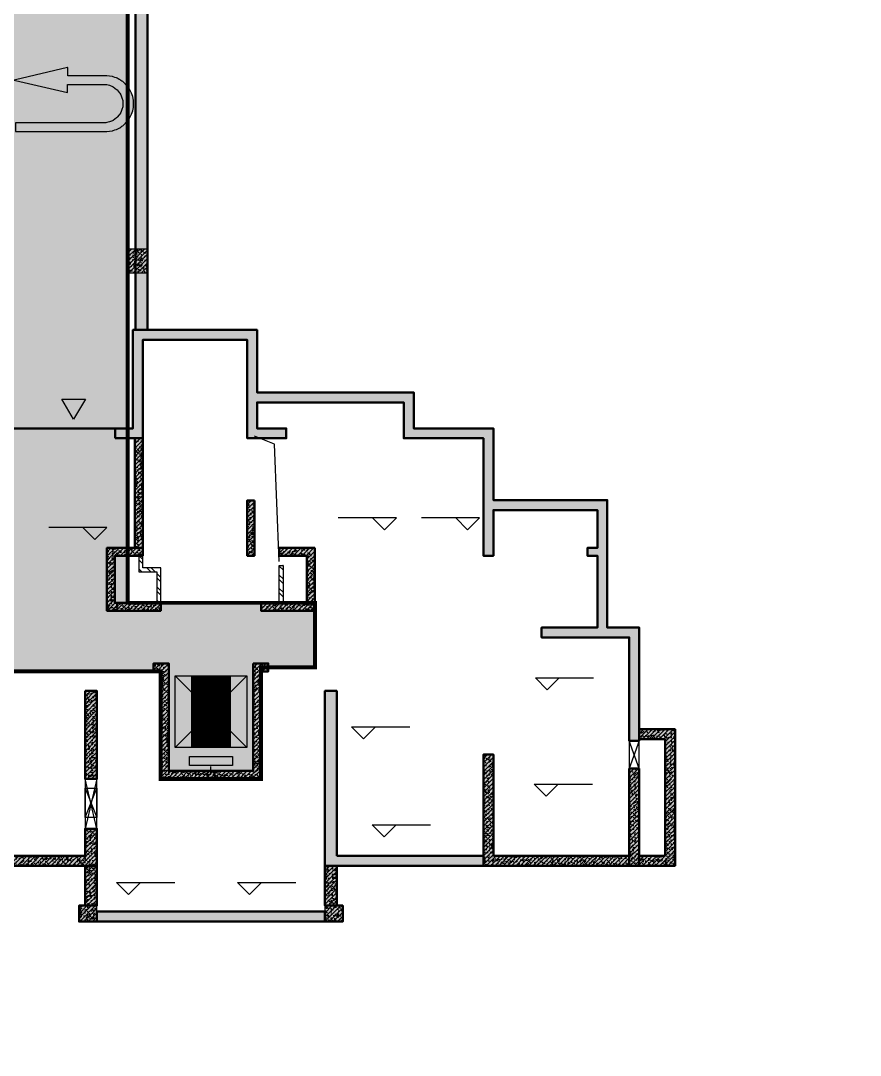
# Model space of a CAD drawing. Extents: x -1338203 to 1886333, y -530034 to 1031844.
# Drawn here: x 776032 to 797106, y 227491 to 253462 of the extents above; entities that cross this region are included whole.
import ezdxf

# ---------------------------------------------------------------- set-up
doc = ezdxf.new("R2010")
doc.units = 0
doc.header["$LTSCALE"] = 1000
doc.header["$MEASUREMENT"] = 0
for name, color, linetype in [('A-05-平面B1$0$0A-A-SYMB-ELEV', 150, 'Continuous'), ('A-05-平面B1$0$0A-O-HOLE', 52, 'Continuous'), ('A-125-交通核B1(5#6#)$0$0A-E-EVTR', 2, 'Continuous'), ('A-125-交通核B1(5#6#)$0$0A-O-HOLE', 52, 'Continuous'), ('A-FIRE', 7, 'Continuous'), ('p-a-core', 1, 'Continuous'), ('S-05-墙柱B1_1$0$0S-CC-LINE', 52, 'Continuous'), ('S-05-墙柱B1_1$0$0S-CW-HATCH', 251, 'Continuous'), ('S-05-墙柱B1_1$0$0S-CW-HATCH-UP', 251, 'Continuous'), ('S-05-墙柱B1_1$0$0S-S-HOLE', 55, 'Continuous'), ('S001地下一墙柱$0$0S-CW-HATCH', 251, 'Continuous'), ('S001地下一墙柱$0$0S-CW-HATCH-UP', 251, 'Continuous'), ('S001地下一墙柱$0$S001地下一墙柱$0$0S-CC-LINE', 52, 'Continuous'), ('S001地下一墙柱$0$S001地下一墙柱$0$0S-CW-HATCH', 251, 'Continuous'), ('S001地下一墙柱$0$S001地下一墙柱$0$0S-CW-HATCH-UP', 251, 'Continuous'), ('地面指向箭头', 7, 'Continuous')]:
    doc.layers.add(name, color=color, linetype=linetype)
for name, color, linetype, plot in [('A-05-平面B1$0$AAD-A-MARK', 6, 'Continuous', False), ('A-125-交通核B1(5#6#)$0$AAD-A-MARK', 6, 'Continuous', False), ('A05-125-交通核文字编号B1_镜像Y轴$0$AAD-A-MARK', 6, 'Continuous', False)]:
    doc.layers.add(name, color=color, linetype=linetype, plot=plot)
doc.layers.add('p-a-wall', color=7, linetype='Continuous', lineweight=50)
doc.layers.add('S-05-墙柱B1_1$0$0S-CW-LINE', color=7, linetype='Continuous', lineweight=50)
doc.layers.add('p-h-walkable', color=7, linetype='Continuous', lineweight=70, true_color=0xf0f0f0)
pattern_1 = [(45, (0, 0), (-168.38, 168.38), []), (45, (112.25, 0), (-168.38, 168.38), [])]
pattern_2 = [(45, (0, 0), (-53.03301, 53.03301), []), (50, (0, 0), (215.1781, -18.8256), [22.5, -247.5]), (355, (0, 0), (-41.6254, 225.6576), [18, -198]), (100.4514, (17.93, -1.57), (173.5528, 206.8319), [19.122, -210.3426]), (46.1842, (0, 60), (320.1723, -49.6557), [33.75, -371.25]), (96.6356, (26.68, 55.86), (280.3988, 292.2354), [28.683, -315.514]), (351.1842, (0, 60), (280.3986, 292.2356), [27, -297]), (21, (30, 45), (179.0721, -120.7857), [22.5, -247.5]), (326, (30, 45), (72.9946, 217.545), [18, -198]), (71.4514, (44.92, 34.93), (252.0668, 96.7591), [19.122, -210.3426]), (37.5, (0, 0), (3.64796, 99.86816), [0, -195.6, 0, -201, 0, -198.75]), (7.5, (0, 0), (78.92086, 118.3235), [0, -114.6, 0, -191.1, 0, -75.75]), (327.5, (-66.9, 0), (160.14673, -6.76646), [0, -75, 0, -234, 0, -310.5]), (317.5, (-96.9, 0), (174.95585, 30.0315), [0, -97.5, 0, -155.4, 0, -220.5])]
pattern_3 = [(45, (-3980472.66, 636368.834), (-53.0330086, 53.0330086), []), (50, (-3980472.66, 636368.83), (215.178055, -18.8256405), [22.5, -247.5]), (355, (-3980472.66, 636368.83), (-41.6254, 225.65764), [18, -198]), (100.4514, (-3980454.73, 636367.27), (173.552815, 206.831863), [19.122057, -210.342634]), (46.1842, (-3980472.66, 636428.83), (320.172315, -49.655704), [33.75, -371.25]), (96.6356, (-3980445.98, 636424.7), (280.398812, 292.235361), [28.683086, -315.5139]), (351.1842, (-3980472.66, 636428.83), (280.398584, 292.23558), [27, -297]), (21, (-3980442.66, 636413.83), (179.072116, -120.785667), [22.5, -247.5]), (326, (-3980442.66, 636413.83), (72.9946, 217.545014), [18, -198]), (71.4514, (-3980427.74, 636403.77), (252.066789, 96.759149), [19.122057, -210.342634]), (37.5, (-3980472.66, 636368.834), (3.6479566, 99.8681561), [0, -195.6, 0, -201, 0, -198.75]), (7.5, (-3980472.66, 636368.83), (78.9208612, 118.3235136), [0, -114.6, 0, -191.1, 0, -75.75]), (327.5, (-3980539.56, 636368.834), (160.1467309, -6.7664615), [0, -75, 0, -234, 0, -310.5]), (317.5, (-3980569.56, 636368.83), (174.955851, 30.0314947), [0, -97.5, 0, -155.4, 0, -220.5])]

# ---------------------------------------------------------------- blocks, each defined once
blk = doc.blocks.new('JTDT')
at = {"layer": 'A-FIRE'}
h = blk.add_hatch(color=251, dxfattribs=at)
h.dxf.hatch_style = 1
h.paths.add_polyline_path([(189165, 82916), (189162, 82988), (189159, 82988), (189147, 83060), (189144, 83075), (189126, 83123), (189114, 83162), (189105, 83180), (189081, 83230), (189072, 83245), (189057, 83269), (189036, 83299), (189024, 83317), (189021, 83320), (189021, 83323), (188961, 83389), (188893, 83449), (188818, 83500), (188734, 83542), (188650, 83571), (188561, 83586), (188468, 83592), (188378, 83586), (188288, 83571), (188202, 83542), (188118, 83500), (188043, 83449), (187974, 83389), (187915, 83323), (187915, 83320), (187912, 83317), (187900, 83299), (187882, 83269), (187864, 83245), (187858, 83230), (187831, 83180), (187822, 83162), (187810, 83123), (187795, 83075), (187789, 83060), (187777, 82988), (187771, 82916), (187771, 82895), (187771, 82839), (187771, 81938), (187559, 81938), (187559, 81935), (187867, 80625), (187876, 80592), (187882, 80625), (188190, 81935), (187983, 81935), (187983, 81938), (187983, 82839), (187986, 82895), (187989, 82916), (188007, 82988), (188037, 83060), (188046, 83075), (188076, 83123), (188109, 83162), (188124, 83180), (188184, 83230), (188205, 83245), (188247, 83269), (188318, 83299), (188390, 83317), (188441, 83320), (188468, 83323), (188492, 83320), (188543, 83317), (188615, 83299), (188686, 83269), (188728, 83245), (188749, 83230), (188809, 83180), (188824, 83162), (188857, 83123), (188887, 83075), (188896, 83060), (188926, 82988), (188944, 82916), (188947, 82895), (188949, 82839), (188949, 80625), (189168, 80625), (189168, 82839), (189168, 82895)])
at = {"layer": '地面指向箭头', "color": 251, "linetype": 'Continuous'}
blk.add_lwpolyline([(189165, 82916), (189162, 82988), (189159, 82988), (189147, 83060), (189144, 83075), (189126, 83123), (189114, 83162), (189105, 83180), (189081, 83230), (189072, 83245), (189057, 83269), (189036, 83299), (189024, 83317), (189021, 83320), (189021, 83323), (188961, 83389), (188893, 83449), (188818, 83500), (188734, 83542), (188650, 83571), (188561, 83586), (188468, 83592), (188378, 83586), (188288, 83571), (188202, 83542), (188118, 83500), (188043, 83449), (187974, 83389), (187915, 83323), (187915, 83320), (187912, 83317), (187900, 83299), (187882, 83269), (187864, 83245), (187858, 83230), (187831, 83180), (187822, 83162), (187810, 83123), (187795, 83075), (187789, 83060), (187777, 82988), (187771, 82916), (187771, 82895), (187771, 82839), (187771, 81938), (187559, 81938), (187559, 81935), (187867, 80625), (187876, 80592), (187882, 80625), (188190, 81935), (187983, 81935), (187983, 81938), (187983, 82839), (187986, 82895), (187989, 82916), (188007, 82988), (188037, 83060), (188046, 83075), (188076, 83123), (188109, 83162), (188124, 83180), (188184, 83230), (188205, 83245), (188247, 83269), (188318, 83299), (188390, 83317), (188441, 83320), (188468, 83323), (188492, 83320), (188543, 83317), (188615, 83299), (188686, 83269), (188728, 83245), (188749, 83230), (188809, 83180), (188824, 83162), (188857, 83123), (188887, 83075), (188896, 83060), (188926, 82988), (188944, 82916), (188947, 82895), (188949, 82839), (188949, 80625), (189168, 80625), (189168, 82839), (189168, 82895), (189165, 82916)], dxfattribs=at)
blk = doc.blocks.new('A$C9cb663f1')
at = {"layer": '地面指向箭头', "color": 251, "rotation": 270}
blk.add_blockref('JTDT', (282628, 78085), dxfattribs=at)
blk = doc.blocks.new('A$C488321c4')
at = {"layer": '地面指向箭头'}
h = blk.add_hatch(color=251, dxfattribs=at)
h.dxf.hatch_style = 1
h.paths.add_polyline_path([(365015, -117804), (364715, -118304), (364415, -117804)])
at = {"layer": '地面指向箭头', "color": 251, "flags": 128}
blk.add_lwpolyline([(365015, -117804), (364715, -118304), (364415, -117804), (365015, -117804)], dxfattribs=at)
blk = doc.blocks.new('A-125-交通核B1(5#6#)')
h = blk.add_hatch()
h.set_pattern_fill('ANSI32', color=256, scale=50)
h.set_pattern_definition(pattern_1)
h.paths.add_polyline_path([(1360, 4310), (1260, 4310), (1260, 5190), (1710, 5190), (1710, 5490), (1810, 5490), (1810, 5090), (1360, 5090)])
h = blk.add_hatch()
h.set_pattern_fill('ANSI32', color=256, scale=50)
h.set_pattern_definition(pattern_1)
h.paths.add_polyline_path([(-1713, 5250), (-1810, 5250), (-1810, 4310), (-1713, 4310)])
for points in [[(1360, 4310), (1260, 4310), (1260, 5190), (1710, 5190), (1710, 5490), (1810, 5490), (1810, 5090), (1360, 5090)], [(-1713, 5250), (-1810, 5250), (-1810, 4310), (-1713, 4310)]]:
    blk.add_lwpolyline(points, close=True)
at = {"layer": 'A-125-交通核B1(5#6#)$0$0A-E-EVTR'}
for p, q in [((900, 2475), (-900, 2475)), ((-900, 2475), (-900, 675)), ((900, 675), (-900, 2475)), ((900, 2475), (-900, 675)), ((900, 675), (900, 2475)), ((-900, 675), (900, 675)), ((540, 450), (-540, 450)), ((-540, 450), (-540, 225)), ((540, 225), (540, 450)), ((-540, 225), (540, 225))]:
    blk.add_line(p, q, dxfattribs=at)
at = {"layer": 'A-125-交通核B1(5#6#)$0$0A-O-HOLE', "flags": 128}
blk.add_lwpolyline([(-1710, 5350), (-1593, 8294), (-1090, 8490)], dxfattribs=at)
at = {"layer": 'A-125-交通核B1(5#6#)$0$AAD-A-MARK'}
for q in [(0, 200), (200, 0)]:
    blk.add_line((0, 0), q, dxfattribs=at)
blk.add_circle((0, 0), 100, dxfattribs=at)
blk = doc.blocks.new('A05-125-交通核文字编号B1_镜像Y轴')
at = {"layer": 'A05-125-交通核文字编号B1_镜像Y轴$0$AAD-A-MARK', "extrusion": (-1.22465e-16, 0, -1)}
for q in [(-200, 0), (0, 200)]:
    blk.add_line((0, 0), q, dxfattribs=at)
blk.add_circle((0, 0), 100, dxfattribs=at)
blk = doc.blocks.new('S-05-墙柱B1_1')
at = {"layer": 'S-05-墙柱B1_1$0$0S-CW-HATCH'}
h = blk.add_hatch(color=256, dxfattribs=at)
h.dxf.hatch_style = 1
h.paths.add_polyline_path([(18900, 8440), (18900, 8690), (19340, 8690), (19340, 11160), (22460, 11160), (22460, 9590), (26390, 9590), (26390, 8690), (28390, 8690), (28390, 6890), (31250, 6890), (31250, 3690), (32050, 3690), (32050, 850), (31800, 850), (31800, 3440), (29600, 3440), (29600, 3690), (31000, 3690), (31000, 5490), (30750, 5490), (30750, 5690), (31000, 5690), (31000, 6640), (28390, 6640), (28390, 5490), (28140, 5490), (28140, 8440), (26140, 8440), (26140, 9340), (22460, 9340), (22460, 8690), (23190, 8690), (23190, 8440), (22210, 8440), (22210, 10910), (19590, 10910), (19590, 8440)])
h = blk.add_hatch(color=256, dxfattribs=at)
h.dxf.hatch_style = 1
h.paths.add_polyline_path([(19590, 5690), (19390, 5690), (19390, 8440), (19590, 8440)])
h = blk.add_hatch(color=256, dxfattribs=at)
h.dxf.hatch_style = 1
h.paths.add_polyline_path([(22390, 6880), (22210, 6880), (22210, 5490), (22390, 5490)])
h = blk.add_hatch(color=256, dxfattribs=at)
h.dxf.hatch_style = 1
h.paths.add_polyline_path([(18890, 4310), (20040, 4310), (20040, 4110), (18690, 4110), (18690, 5690), (19590, 5690), (19590, 5490), (18890, 5490)])
h = blk.add_hatch(color=256, dxfattribs=at)
h.dxf.hatch_style = 1
h.paths.add_polyline_path([(23910, 5690), (23910, 4110), (22560, 4110), (22560, 4310), (23710, 4310), (23710, 5490), (23010, 5490), (23010, 5690)])
h = blk.add_hatch(color=256, dxfattribs=at)
h.dxf.hatch_style = 1
h.paths.add_polyline_path([(22360, 2790), (22740, 2790), (22740, 2590), (22560, 2590), (22560, -110), (20040, -110), (20040, 2590), (19860, 2590), (19860, 2790), (20240, 2790), (20240, 90), (22360, 90)])
h = blk.add_hatch(color=256, dxfattribs=at)
h.dxf.hatch_style = 1
h.paths.add_polyline_path([(18140, 2100), (18440, 2100), (18440, -110), (18140, -110)])
h = blk.add_hatch(color=256, dxfattribs=at)
h.dxf.hatch_style = 1
h.paths.add_polyline_path([(24460, -2040), (28140, -2040), (28140, -2290), (24160, -2290), (24160, 2100), (24460, 2100)])
h = blk.add_hatch(color=256, dxfattribs=at)
h.dxf.hatch_style = 1
h.paths.add_polyline_path([(32050, 1137), (32950, 1137), (32950, -2290), (32050, -2290), (32050, -2040), (32700, -2040), (32700, 887), (32050, 887)])
h = blk.add_hatch(color=256, dxfattribs=at)
h.dxf.hatch_style = 1
h.paths.add_polyline_path([(28390, -2040), (31800, -2040), (31800, -2290), (28140, -2290), (28140, 500), (28390, 500)])
h = blk.add_hatch(color=256, dxfattribs=at)
h.dxf.hatch_style = 1
h.paths.add_polyline_path([(32050, 150), (31800, 150), (31800, -2290), (32050, -2290)])
h = blk.add_hatch(color=256, dxfattribs=at)
h.dxf.hatch_style = 1
h.paths.add_polyline_path([(18440, -2290), (14410, -2290), (14410, -2040), (18140, -2040), (18140, -1360), (18440, -1360)])
h = blk.add_hatch(color=256, dxfattribs=at)
h.dxf.hatch_style = 1
h.paths.add_polyline_path([(18440, -2290), (18140, -2290), (18140, -3290), (18440, -3290)])
h = blk.add_hatch(color=256, dxfattribs=at)
h.dxf.hatch_style = 1
h.paths.add_polyline_path([(24160, -2290), (24460, -2290), (24460, -3290), (24160, -3290)])
h = blk.add_hatch(color=256, dxfattribs=at)
h.dxf.hatch_style = 1
h.paths.add_polyline_path([(18440, -3290), (17990, -3290), (17990, -3690), (18440, -3690)])
h = blk.add_hatch(color=256, dxfattribs=at)
h.dxf.hatch_style = 1
h.paths.add_polyline_path([(24610, -3290), (24160, -3290), (24160, -3690), (24610, -3690)])
h = blk.add_hatch(color=256, dxfattribs=at)
h.dxf.hatch_style = 1
h.paths.add_polyline_path([(18440, -3690), (24160, -3690), (24160, -3440), (18440, -3440)])
at = {"layer": 'S-05-墙柱B1_1$0$0S-CW-HATCH-UP'}
h = blk.add_hatch(dxfattribs=at)
h.set_pattern_fill('钢筋混凝土', color=256, scale=30)
h.set_pattern_definition(pattern_3)
h.paths.add_polyline_path([(18900, 8440), (18900, 8690), (19340, 8690), (19340, 11160), (22460, 11160), (22460, 9590), (26390, 9590), (26390, 8690), (28390, 8690), (28390, 6890), (31250, 6890), (31250, 3690), (32050, 3690), (32050, 850), (31800, 850), (31800, 3440), (29600, 3440), (29600, 3690), (31000, 3690), (31000, 5490), (30750, 5490), (30750, 5690), (31000, 5690), (31000, 6640), (28390, 6640), (28390, 5490), (28140, 5490), (28140, 8440), (26140, 8440), (26140, 9340), (22460, 9340), (22460, 8690), (23190, 8690), (23190, 8440), (22210, 8440), (22210, 10910), (19590, 10910), (19590, 8440)])
h = blk.add_hatch(dxfattribs=at)
h.set_pattern_fill('钢筋混凝土', color=256, scale=30)
h.set_pattern_definition(pattern_2)
h.paths.add_polyline_path([(19590, 5690), (19390, 5690), (19390, 8440), (19590, 8440)])
h = blk.add_hatch(dxfattribs=at)
h.set_pattern_fill('钢筋混凝土', color=256, scale=30)
h.set_pattern_definition([(45, (-3980472.66, 636368.834), (-53.0330086, 53.0330086), []), (50, (-3980472.66, 636368.83), (215.178055, -18.8256405), [22.5, -247.5]), (355, (-3980472.66, 636368.83), (-41.6254, 225.65764), [18, -198]), (100.4514, (-3980454.73, 636367.27), (173.552815, 206.831863), [19.122057, -210.342634]), (46.1842, (-3980472.66, 636428.83), (320.172315, -49.655704), [33.75, -371.25]), (96.6356, (-3980445.98, 636424.7), (280.398812, 292.235361), [28.683086, -315.5139]), (351.1842, (-3980472.66, 636428.83), (280.398584, 292.23558), [27, -297]), (21, (-3980442.66, 636413.83), (179.072116, -120.785667), [22.5, -247.5]), (326, (-3980442.66, 636413.83), (72.9946, 217.545014), [18, -198]), (71.4514, (-3980427.74, 636403.77), (252.066789, 96.759149), [19.122057, -210.342634]), (37.5, (-3980472.66, 636368.834), (3.6479566, 99.8681561), [0, -195.6, 0, -201, 0, -198.75]), (7.5, (-3980472.66, 636368.83), (78.9208612, 118.3235136), [0, -114.6, 0, -191.1, 0, -75.75]), (327.5, (-3980539.56, 636368.834), (160.1467309, -6.7664615), [0, -75, 0, -234, 0, -310.5]), (317.5, (-3980569.56, 636368.83), (174.955851, 30.0314947), [0, -97.5, 0, -155.4, 0, -220.5])])
h.paths.add_polyline_path([(22390, 6880), (22210, 6880), (22210, 5490), (22390, 5490)])
h = blk.add_hatch(dxfattribs=at)
h.set_pattern_fill('钢筋混凝土', color=256, scale=30)
h.set_pattern_definition(pattern_2)
h.paths.add_polyline_path([(18890, 4310), (20040, 4310), (20040, 4110), (18690, 4110), (18690, 5690), (19590, 5690), (19590, 5490), (18890, 5490)])
h = blk.add_hatch(dxfattribs=at)
h.set_pattern_fill('钢筋混凝土', color=256, scale=30)
h.set_pattern_definition(pattern_2)
h.paths.add_polyline_path([(23910, 5690), (23910, 4110), (22560, 4110), (22560, 4310), (23710, 4310), (23710, 5490), (23010, 5490), (23010, 5690)])
h = blk.add_hatch(dxfattribs=at)
h.set_pattern_fill('钢筋混凝土', color=256, scale=30)
h.set_pattern_definition(pattern_2)
h.paths.add_polyline_path([(22360, 2790), (22740, 2790), (22740, 2590), (22560, 2590), (22560, -110), (20040, -110), (20040, 2590), (19860, 2590), (19860, 2790), (20240, 2790), (20240, 90), (22360, 90)])
h = blk.add_hatch(dxfattribs=at)
h.set_pattern_fill('钢筋混凝土', color=256, scale=30)
h.set_pattern_definition([(45, (-3980472.66, 636368.834), (-53.0330086, 53.0330086), []), (50, (-3980472.66, 636368.83), (215.178055, -18.8256405), [22.5, -247.5]), (355, (-3980472.66, 636368.83), (-41.6254, 225.65764), [18, -198]), (100.4514, (-3980454.73, 636367.27), (173.552815, 206.831863), [19.122057, -210.342634]), (46.1842, (-3980472.66, 636428.83), (320.172315, -49.655704), [33.75, -371.25]), (96.6356, (-3980445.98, 636424.7), (280.398812, 292.235361), [28.683086, -315.5139]), (351.1842, (-3980472.66, 636428.83), (280.398584, 292.23558), [27, -297]), (21, (-3980442.66, 636413.83), (179.072116, -120.785667), [22.5, -247.5]), (326, (-3980442.66, 636413.83), (72.9946, 217.545014), [18, -198]), (71.4514, (-3980427.74, 636403.77), (252.066789, 96.759149), [19.122057, -210.342634]), (37.5, (-3980472.66, 636368.834), (3.6479566, 99.8681561), [0, -195.6, 0, -201, 0, -198.75]), (7.5, (-3980472.66, 636368.83), (78.9208612, 118.3235136), [0, -114.6, 0, -191.1, 0, -75.75]), (327.5, (-3980539.56, 636368.834), (160.1467309, -6.7664615), [0, -75, 0, -234, 0, -310.5]), (317.5, (-3980569.56, 636368.83), (174.955851, 30.0314947), [0, -97.5, 0, -155.4, 0, -220.5])])
h.paths.add_polyline_path([(18140, 2100), (18440, 2100), (18440, -110), (18140, -110)])
h = blk.add_hatch(dxfattribs=at)
h.set_pattern_fill('钢筋混凝土', color=256, scale=30)
h.set_pattern_definition(pattern_2)
h.paths.add_polyline_path([(24460, -2040), (28140, -2040), (28140, -2290), (24160, -2290), (24160, 2100), (24460, 2100)])
h = blk.add_hatch(dxfattribs=at)
h.set_pattern_fill('钢筋混凝土', color=256, scale=30)
h.set_pattern_definition(pattern_3)
h.paths.add_polyline_path([(32050, 1137), (32950, 1137), (32950, -2290), (32050, -2290), (32050, -2040), (32700, -2040), (32700, 887), (32050, 887)])
h = blk.add_hatch(dxfattribs=at)
h.set_pattern_fill('钢筋混凝土', color=256, scale=30)
h.set_pattern_definition(pattern_2)
h.paths.add_polyline_path([(28390, -2040), (31800, -2040), (31800, -2290), (28140, -2290), (28140, 500), (28390, 500)])
h = blk.add_hatch(dxfattribs=at)
h.set_pattern_fill('钢筋混凝土', color=256, scale=30)
h.set_pattern_definition([(45, (0, 0), (-53.033, 53.033), []), (50, (0, 0), (215.1781, -18.8256), [22.5, -247.5]), (355, (0, 0), (-41.6254, 225.6576), [18, -198]), (100.4514, (17.93, -1.57), (173.5528, 206.8319), [19.122, -210.3426]), (46.1842, (0, 60), (320.1723, -49.6557), [33.75, -371.25]), (96.6356, (26.68, 55.86), (280.3988, 292.2354), [28.683, -315.514]), (351.1842, (0, 60), (280.3986, 292.2356), [27, -297]), (21, (30, 45), (179.0721, -120.7857), [22.5, -247.5]), (326, (30, 45), (72.9946, 217.545), [18, -198]), (71.4514, (44.92, 34.93), (252.0668, 96.7591), [19.122, -210.3426]), (37.5, (0, 0), (3.64796, 99.86816), [0, -195.6, 0, -201, 0, -198.75]), (7.5, (0, 0), (78.92086, 118.3235), [0, -114.6, 0, -191.1, 0, -75.75]), (327.5, (-66.9, 0), (160.14673, -6.76646), [0, -75, 0, -234, 0, -310.5]), (317.5, (-96.9, 0), (174.95585, 30.0315), [0, -97.5, 0, -155.4, 0, -220.5])])
h.paths.add_polyline_path([(32050, 150), (31800, 150), (31800, -2290), (32050, -2290)])
h = blk.add_hatch(dxfattribs=at)
h.set_pattern_fill('钢筋混凝土', color=256, scale=30)
h.set_pattern_definition(pattern_2)
h.paths.add_polyline_path([(18440, -2290), (14410, -2290), (14410, -2040), (18140, -2040), (18140, -1360), (18440, -1360)])
h = blk.add_hatch(dxfattribs=at)
h.set_pattern_fill('钢筋混凝土', color=256, scale=30)
h.set_pattern_definition(pattern_2)
h.paths.add_polyline_path([(18440, -2290), (18140, -2290), (18140, -3290), (18440, -3290)])
h = blk.add_hatch(dxfattribs=at)
h.set_pattern_fill('钢筋混凝土', color=256, scale=30)
h.set_pattern_definition(pattern_2)
h.paths.add_polyline_path([(24160, -2290), (24460, -2290), (24460, -3290), (24160, -3290)])
h = blk.add_hatch(dxfattribs=at)
h.set_pattern_fill('钢筋混凝土', color=256, scale=30)
h.set_pattern_definition(pattern_2)
h.paths.add_polyline_path([(18440, -3290), (17990, -3290), (17990, -3690), (18440, -3690)])
h = blk.add_hatch(dxfattribs=at)
h.set_pattern_fill('钢筋混凝土', color=256, scale=30)
h.set_pattern_definition(pattern_2)
h.paths.add_polyline_path([(24610, -3290), (24160, -3290), (24160, -3690), (24610, -3690)])
h = blk.add_hatch(dxfattribs=at)
h.set_pattern_fill('钢筋混凝土', color=256, scale=30)
h.set_pattern_definition(pattern_2)
h.paths.add_polyline_path([(18440, -3690), (24160, -3690), (24160, -3440), (18440, -3440)])
at = {"layer": 'S-05-墙柱B1_1$0$0S-CC-LINE'}
for points in [[(18440, -3290), (17990, -3290), (17990, -3690), (18440, -3690)], [(24610, -3290), (24160, -3290), (24160, -3690), (24610, -3690)]]:
    blk.add_lwpolyline(points, close=True, dxfattribs=at)
at = {"layer": 'S-05-墙柱B1_1$0$0S-CW-LINE'}
for points in [[(18900, 8440), (18900, 8690), (19340, 8690), (19340, 11160), (22460, 11160), (22460, 9590), (26390, 9590), (26390, 8690), (28390, 8690), (28390, 6890), (31250, 6890), (31250, 3690), (32050, 3690), (32050, 850), (31800, 850), (31800, 3440), (29600, 3440), (29600, 3690), (31000, 3690), (31000, 5490), (30750, 5490), (30750, 5690), (31000, 5690), (31000, 6640), (28390, 6640), (28390, 5490), (28140, 5490), (28140, 8440), (26140, 8440), (26140, 9340), (22460, 9340), (22460, 8690), (23190, 8690), (23190, 8440), (22210, 8440), (22210, 10910), (19590, 10910), (19590, 8440)], [(19590, 5690), (19390, 5690), (19390, 8440), (19590, 8440)], [(22390, 6880), (22210, 6880), (22210, 5490), (22390, 5490)], [(18890, 4310), (20040, 4310), (20040, 4110), (18690, 4110), (18690, 5690), (19590, 5690), (19590, 5490), (18890, 5490)], [(23910, 5690), (23910, 4110), (22560, 4110), (22560, 4310), (23710, 4310), (23710, 5490), (23010, 5490), (23010, 5690)], [(22360, 2790), (22740, 2790), (22740, 2590), (22560, 2590), (22560, -110), (20040, -110), (20040, 2590), (19860, 2590), (19860, 2790), (20240, 2790), (20240, 90), (22360, 90)], [(18140, 2100), (18440, 2100), (18440, -110), (18140, -110)], [(24460, -2040), (28140, -2040), (28140, -2290), (24160, -2290), (24160, 2100), (24460, 2100)], [(32050, 1137), (32950, 1137), (32950, -2290), (32050, -2290), (32050, -2040), (32700, -2040), (32700, 887), (32050, 887)], [(28390, -2040), (31800, -2040), (31800, -2290), (28140, -2290), (28140, 500), (28390, 500)], [(18440, -2290), (14410, -2290), (14410, -2040), (18140, -2040), (18140, -1360), (18440, -1360)], [(18440, -2290), (18140, -2290), (18140, -3290), (18440, -3290)], [(24160, -2290), (24460, -2290), (24460, -3290), (24160, -3290)], [(18440, -3690), (24160, -3690), (24160, -3440), (18440, -3440)]]:
    blk.add_lwpolyline(points, close=True, dxfattribs=at)
at = {"layer": 'S-05-墙柱B1_1$0$0S-CW-LINE', "elevation": 2850000}
blk.add_lwpolyline([(32050, 150), (31800, 150), (31800, -2290), (32050, -2290)], close=True, dxfattribs=at)
at = {"layer": 'S-05-墙柱B1_1$0$0S-S-HOLE'}
for points, elevation in [([(32050, 850), (31800, 850), (31800, 150), (32050, 150)], 2850000), ([(18140, -345), (18440, -345), (18440, -1075), (18140, -1075)], 5700000)]:
    blk.add_lwpolyline(points, close=True, dxfattribs=dict(at, elevation=elevation))
at = {"layer": 'S-05-墙柱B1_1$0$0S-S-HOLE', "elevation": 2850000}
for points in [[(32050, 850), (31800, 150)], [(32050, 150), (31800, 850)]]:
    blk.add_lwpolyline(points, dxfattribs=at)
at = {"layer": 'S-05-墙柱B1_1$0$0S-S-HOLE'}
blk.add_lwpolyline([(18440, -110), (18140, -110), (18140, -1360), (18440, -1360)], close=True, dxfattribs=at)
for points in [[(18440, -110), (18140, -1360)], [(18440, -1360), (18140, -110)], [(18140, -345), (18440, -1075)], [(18140, -1075), (18440, -345)]]:
    blk.add_lwpolyline(points, dxfattribs=at)

msp = doc.modelspace()

# ---------------------------------------------------------------- hatches: boundary and pattern name
at = {"layer": 'p-h-walkable', "ltscale": 0.002}
h = msp.add_hatch(color=256, dxfattribs=at)
h.dxf.hatch_style = 1
h.paths.add_polyline_path([(633826.6, 244460.7), (640276.6, 244575.6), (640576.6, 234544.8), (645576.7, 234544.6), (645576.7, 209278.9), (732355.9, 209029), (732355.1, 235229.9), (738506.7, 235229.9), (738506.6, 268838.9), (732734.3, 268838.9), (732734.3, 272898.9), (711963.1, 272898.9), (711963.1, 278984.7), (717256.7, 278984.7), (717256.7, 284049), (733571.6, 284135.6), (733996.6, 290449.1), (739216.6, 290449.1), (739766.6, 284299.1), (754626.6, 284299.1), (755296.6, 290449.1), (760516.6, 290449.1), (760816.6, 283049.1), (760816.3, 275879.2), (775122.6, 275879.2), (776006.6, 274138.9), (776006.6, 259429.1), (778716.6, 259429.1), (778716.6, 238849.1), (783416.6, 238849.1), (783416.6, 237229.1), (782066.6, 237229.1), (782066.6, 234429.1), (779546.6, 234429.1), (779546.6, 237129.1), (773916.6, 237129.1), (773916.6, 243229.1), (764306.6, 243225.6), (764306.6, 236639.1), (760766.6, 236639.1), (760766.6, 234429.1), (758246.6, 234429.1), (758246.6, 238649.1), (762116.6, 238649.1), (762116.6, 243225.6), (748656.6, 243225.6), (748756.3, 207529.1), (800106.6, 207528.9), (800206.7, 201639.7), (812908.2, 202239.1), (812576.6, 180449.3), (744206, 180449.3), (744206, 173439), (728556.7, 173439), (728556.6, 122289.1), (746356.6, 122289.1), (750916.6, 132325.6), (842896.6, 132325.6), (843211.6, 121345.6), (839116.6, 121345.6), (839116.6, 93449.1), (864906.6, 93449.1), (864906.6, 79694), (875856.6, 74929.1), (875856.6, 65749.1), (834560.6, 65749.1), (839142.9, 28436.3), (869465.5, 32160.2), (871163.4, 18334), (873704.3, 18646.1), (877328.9, 5540.2), (761876.2, -8638.5), (761133.2, 2082.3), (764950.9, 5291.5), (763253.1, 19116.3), (799242.7, 23536.1), (793807.6, 65749.1), (750756.6, 65749.1), (751556.6, 81645.6), (636016.6, 81645.6), (636016.6, 96345.6), (629416.6, 96345.6), (629416.6, 118203.2), (622306.6, 118203.2), (622286.6, 139083.2), (644406.6, 137003.2), (644406.6, 129968.2), (656656.6, 129968.2), (656406.6, 138083.2), (712156.6, 138083.2), (711856.6, 184449.1), (581811.6, 184349.1), (581826.6, 197199.1), (585876.6, 197449.1), (585976.6, 209279), (629226.6, 209578.9), (628926.8, 236145.4), (633826.6, 236145.6)])
at = {"layer": 'S001地下一墙柱$0$0S-CW-HATCH', "ltscale": 0.002}
h = msp.add_hatch(color=256, dxfattribs=at)
h.dxf.hatch_style = 1
h.paths.add_polyline_path([(760966.6, 259728.9), (779216.6, 259729.1), (779216.6, 245699.1), (778916.6, 245699.1), (778916.6, 259429.1), (760966.6, 259429.1)])
at = {"layer": 'S001地下一墙柱$0$0S-CW-HATCH-UP', "ltscale": 0.002}
h = msp.add_hatch(dxfattribs=at)
h.set_pattern_fill('钢筋混凝土', color=256, scale=30)
h.set_pattern_definition([(45, (-0.0001, 0.0004), (-53.0330086, 53.0330086), []), (50, (-0.0001, 0.0004), (215.178055, -18.82564), [22.5, -247.5]), (355, (-0.0001, 0.0004), (-41.6254, 225.65764), [18, -198]), (100.4514, (17.93, -1.57), (173.552815, 206.83186), [19.122057, -210.342634]), (46.1842, (-0.0001, 60), (320.172315, -49.655704), [33.75, -371.25]), (96.6356, (26.68, 55.86), (280.39881, 292.23536), [28.68309, -315.5139]), (351.1842, (-0.0001, 60), (280.39858, 292.23558), [27, -297]), (21, (30, 45), (179.072116, -120.785667), [22.5, -247.5]), (326, (30, 45), (72.9946, 217.545014), [18, -198]), (71.4514, (44.92, 34.93), (252.06679, 96.75915), [19.122057, -210.342634]), (37.5, (-0.0001, 0.0004), (3.6479566, 99.868156), [0, -195.6, 0, -201, 0, -198.75]), (7.5, (-0.0001, 0.0004), (78.920861, 118.323514), [0, -114.6, 0, -191.1, 0, -75.75]), (327.5, (-66.9, 0.0004), (160.146731, -6.7664615), [0, -75, 0, -234, 0, -310.5]), (317.5, (-96.9, 0.0004), (174.95585, 30.031495), [0, -97.5, 0, -155.4, 0, -220.5])])
h.paths.add_polyline_path([(760966.6, 259728.9), (779216.6, 259729.1), (779216.6, 245699.1), (778916.6, 245699.1), (778916.6, 259429.1), (760966.6, 259429.1)])
at = {"layer": 'S001地下一墙柱$0$S001地下一墙柱$0$0S-CW-HATCH'}
h = msp.add_hatch(color=256, dxfattribs=at)
h.dxf.hatch_style = 1
h.paths.add_polyline_path([(779216.6, 247729.1), (778716.6, 247729.1), (778716.6, 247129.1), (779216.6, 247129.1)])
at = {"layer": 'S001地下一墙柱$0$S001地下一墙柱$0$0S-CW-HATCH-UP'}
h = msp.add_hatch(dxfattribs=at)
h.set_pattern_fill('钢筋混凝土', color=256, scale=30)
h.set_pattern_definition([(45, (811527.33, 256680.8), (-53.03301, 53.03301), []), (50, (811527.33, 256680.8), (215.1781, -18.8256), [22.5, -247.5]), (355, (811527.33, 256680.8), (-41.6254, 225.6576), [18, -198]), (100.4514, (811545.26, 256679.23), (173.5528, 206.8319), [19.122, -210.3426]), (46.1842, (811527.33, 256740.8), (320.1723, -49.6557), [33.75, -371.25]), (96.6356, (811554, 256736.66), (280.3988, 292.2354), [28.683, -315.514]), (351.1842, (811527.33, 256740.8), (280.3986, 292.2356), [27, -297]), (21, (811557.33, 256725.8), (179.0721, -120.7857), [22.5, -247.5]), (326, (811557.33, 256725.8), (72.9946, 217.545), [18, -198]), (71.4514, (811572.25, 256715.73), (252.0668, 96.7591), [19.122, -210.3426]), (37.5, (811527.33, 256680.8), (3.64796, 99.86816), [0, -195.6, 0, -201, 0, -198.75]), (7.5, (811527.33, 256680.8), (78.92086, 118.3235), [0, -114.6, 0, -191.1, 0, -75.75]), (327.5, (811460.43, 256680.8), (160.14673, -6.76646), [0, -75, 0, -234, 0, -310.5]), (317.5, (811430.43, 256680.8), (174.95585, 30.0315), [0, -97.5, 0, -155.4, 0, -220.5])])
h.paths.add_polyline_path([(779216.6, 247729.1), (778716.6, 247729.1), (778716.6, 247129.1), (779216.6, 247129.1)])

# ---------------------------------------------------------------- linework, layer by layer
at = {"color": 3, "flags": 128}
msp.add_lwpolyline([(766506.6, 243225.6), (778846.9, 243225.6), (778846.9, 245695.6), (781966.9, 245695.6), (781966.9, 244125.6), (785896.9, 244125.6), (785896.9, 243225.6), (787896.9, 243225.6), (787896.9, 241425.6), (790756.9, 241425.6), (790756.9, 238225.6), (791556.9, 238225.6), (791556.9, 235672.3), (792456.9, 235672.3), (792456.9, 232245.6), (783966.9, 232245.6), (783966.9, 231245.6), (784116.9, 231245.6), (784116.9, 230845.6), (777496.9, 230845.6), (777496.9, 231245.6), (777646.9, 231245.6), (777646.9, 232245.6), (762666.9, 232245.6)], dxfattribs=at)
at = {"layer": 'A-05-平面B1$0$0A-A-SYMB-ELEV'}
for p, q in [((785463.1, 240983.4), (784004.5, 240983.4)), ((785163.1, 240683.4), (784863.1, 240983.4)), ((785163.1, 240683.4), (785463.1, 240983.4)), ((787550.6, 240983.4), (786092.1, 240983.4)), ((787250.6, 240683.4), (786950.6, 240983.4)), ((787250.6, 240683.4), (787550.6, 240983.4)), ((778194.3, 240740.8), (776735.8, 240740.8)), ((777894.3, 240440.8), (777594.3, 240740.8)), ((777894.3, 240440.8), (778194.3, 240740.8)), ((789250.4, 236668), (788950.4, 236968)), ((788950.4, 236968), (790408.9, 236968)), ((789250.4, 236668), (789550.4, 236968)), ((784636.6, 235434.3), (784336.6, 235734.3)), ((784336.6, 235734.3), (785795.1, 235734.3)), ((784636.6, 235434.3), (784936.6, 235734.3)), ((789222, 234000.2), (788922, 234300.2)), ((788922, 234300.2), (790380.6, 234300.2)), ((789222, 234000.2), (789522, 234300.2)), ((785156.1, 232977.3), (784856.1, 233277.3)), ((784856.1, 233277.3), (786314.6, 233277.3)), ((785156.1, 232977.3), (785456.1, 233277.3)), ((778738.3, 231527.9), (778438.3, 231827.9)), ((778438.3, 231827.9), (779896.8, 231827.9)), ((778738.3, 231527.9), (779038.3, 231827.9)), ((781775.5, 231527.9), (781475.5, 231827.9)), ((781475.5, 231827.9), (782934.1, 231827.9)), ((781775.5, 231527.9), (782075.5, 231827.9))]:
    msp.add_line(p, q, dxfattribs=at)
at = {"layer": 'A-05-平面B1$0$0A-O-HOLE', "flags": 128}
msp.add_lwpolyline([(777946.6, 234429.1), (777646.6, 234429.1), (777646.6, 233179.1), (777946.6, 233179.1)], close=True, dxfattribs=at)
for points in [[(777946.6, 234429.1), (777646.6, 233179.1)], [(777946.6, 233179.1), (777646.6, 234429.1)]]:
    msp.add_lwpolyline(points, dxfattribs=at)
at = {"layer": 'A-05-平面B1$0$AAD-A-MARK'}
for q in [(780606.6, 234539.1), (780606.6, 234539.1), (780606.6, 234539.1), (780806.6, 234739.1), (780806.6, 234739.1), (780806.6, 234739.1)]:
    msp.add_line((780806.6, 234539.1), q, dxfattribs=at)
msp.add_circle((780806.6, 234539.1), 100, dxfattribs=at)
msp.add_circle((780806.6, 234539.1), 100, dxfattribs=at)
msp.add_circle((780806.6, 234539.1), 100, dxfattribs=at)
at = {"layer": 'p-a-core', "ltscale": 0.002, "const_width": 1000}
msp.add_lwpolyline([(780806.6, 237014.1), (780806.6, 235214.1)], dxfattribs=at)
at = {"layer": 'p-a-wall', "ltscale": 0.002}
msp.add_lwpolyline([(760966.6, 259728.9), (779216.6, 259729.1), (779216.6, 245699.1), (778916.6, 245699.1), (778916.6, 259429.1), (760966.6, 259429.1)], close=True, dxfattribs=at)
msp.add_lwpolyline([(766506.3, 243229.1), (778846.6, 243229.1), (778846.6, 245699.1), (781966.6, 245699.1), (781966.6, 244129.1), (785896.6, 244129.1), (785896.6, 243229.1), (787896.6, 243229.1), (787896.6, 241429.1), (790756.6, 241429.1), (790756.6, 238229.1), (791556.6, 238229.1), (791556.6, 235675.8), (792456.6, 235675.8), (792456.6, 232249.1), (783966.6, 232249.1), (783966.6, 231249.1), (784116.6, 231249.1), (784116.6, 230849.1), (777496.6, 230849.1), (777496.6, 231249.1), (777646.6, 231249.1), (777646.6, 232249.1), (762666.6, 232249.1)], dxfattribs=at)
at = {"layer": 'p-h-walkable', "ltscale": 0.002, "const_width": 100}
msp.add_lwpolyline([(778716.6, 259429.1), (778716.6, 238849.1), (783416.6, 238849.1), (783416.6, 237229.1), (782066.6, 237229.1), (782066.6, 234429.1), (779546.6, 234429.1), (779546.6, 237129.1), (773916.6, 237129.1), (773916.6, 243229.1), (764306.6, 243225.6), (764306.6, 236639.1), (760766.6, 236639.1), (760766.6, 234429.1), (758246.6, 234429.1), (758246.6, 238649.1), (762116.6, 238649.1), (762116.6, 243225.6), (748656.6, 243225.6), (748756.3, 207529.1), (800106.6, 207528.9)], dxfattribs=at)
at = {"layer": 'S001地下一墙柱$0$S001地下一墙柱$0$0S-CC-LINE'}
msp.add_lwpolyline([(779216.6, 247729.1), (778716.6, 247729.1), (778716.6, 247129.1), (779216.6, 247129.1)], close=True, dxfattribs=at)

# ---------------------------------------------------------------- block references
at = {"ltscale": 0.002}
for name, p in [('A$C488321c4', (412646.2, 361761.3)), ('A$C9cb663f1', (412646.2, 361761.3)), ('S-05-墙柱B1_1', (759506.6, 234539.1))]:
    msp.add_blockref(name, p, dxfattribs=at)
at = {"xscale": -1}
msp.add_blockref('A-125-交通核B1(5#6#)', (780806.6, 234539.1), dxfattribs=at)
msp.add_blockref('A05-125-交通核文字编号B1_镜像Y轴', (780806.6, 234539.1))

doc.saveas('drawing.dxf')
